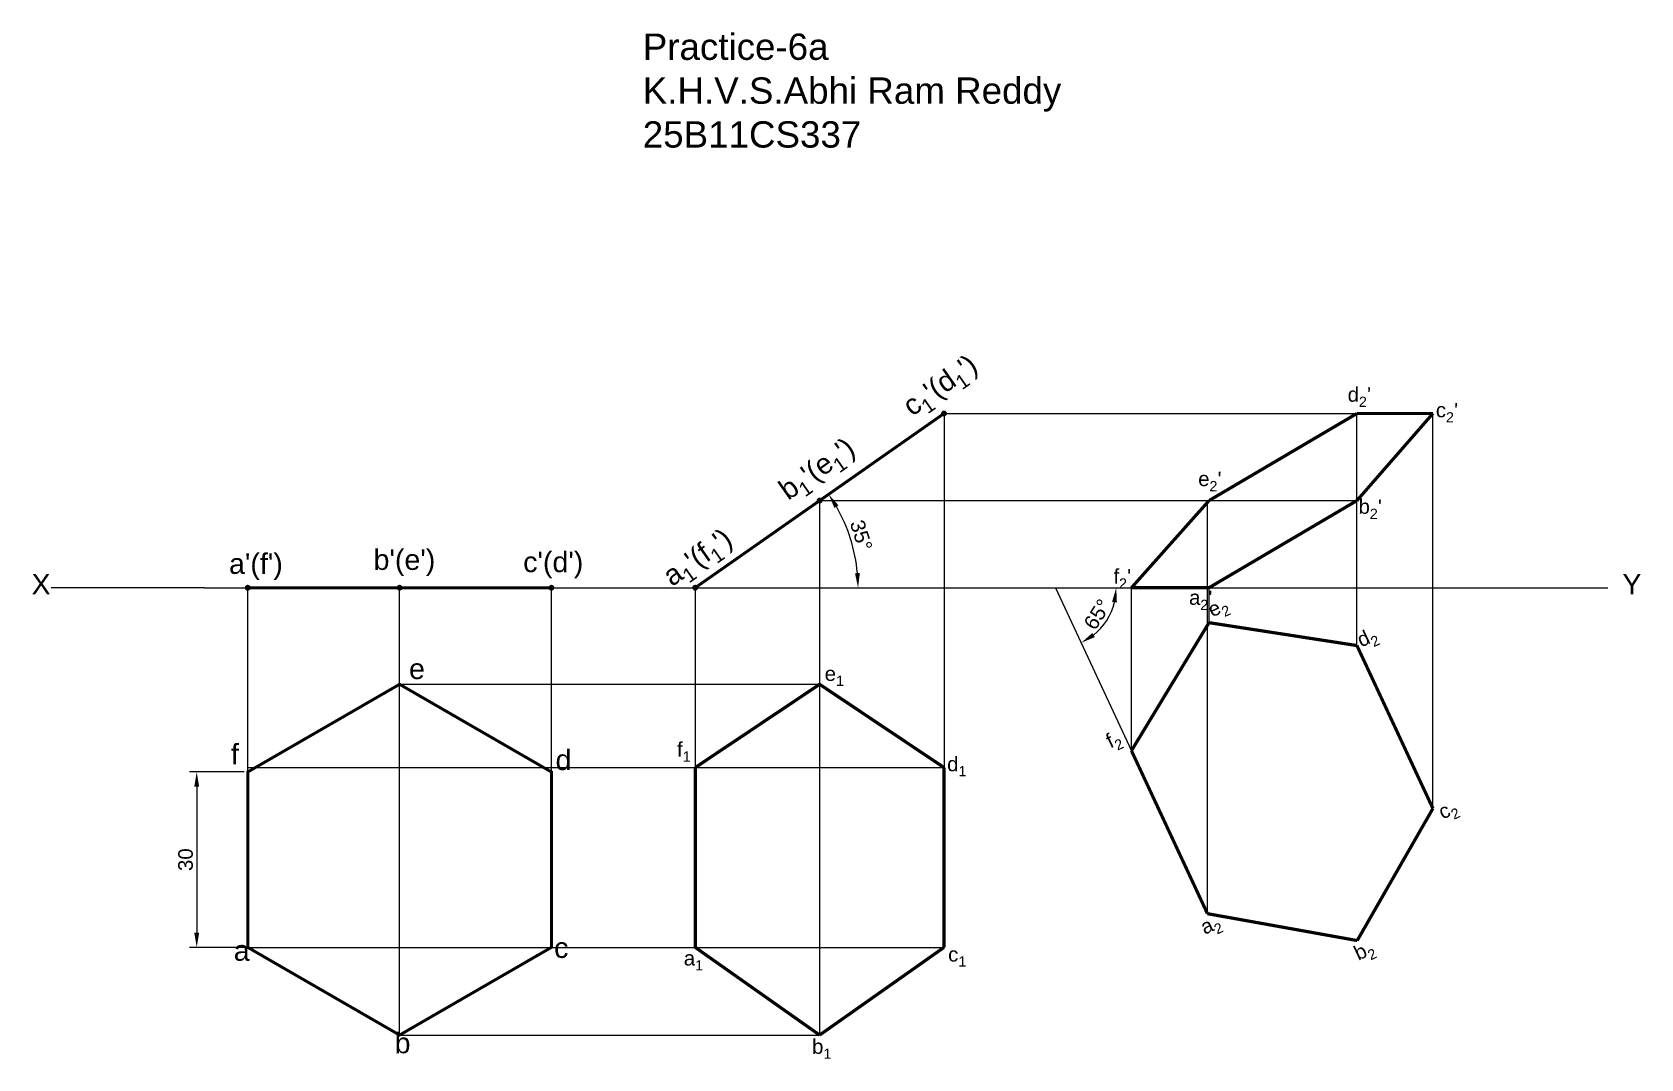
# Model space of a CAD drawing. Header units: millimetres. Extents: x 72 to 347, y 144 to 319.
import ezdxf

# ---------------------------------------------------------------- set-up
doc = ezdxf.new("R2010")
doc.units = ezdxf.units.MM
doc.styles.get("Standard").update_dxf_attribs({"font": 'arial.ttf'})
doc.dimstyles.new('ISO-25', dxfattribs={"dimtxt": 2.5, "dimasz": 2.5, "dimexe": 1.25, "dimexo": 0.625, "dimtad": 1, "dimtxsty": 'Standard', "dimcen": 2.5, "dimadec": 0, "dimazin": 0, "dimtfac": 1, "dimtmove": 0, "dimatfit": 3, "dimfxl": 1, "dimarcsym": 0})

# ---------------------------------------------------------------- blocks, each defined once
blk = doc.blocks.new('*D2')
at = {"color": 0, "lineweight": -2, "transparency": 16777216}
for p, q in [((108.18, 192.89), (98.83, 192.89)), ((100.08, 190.39), (100.08, 165.39)), ((108.18, 162.89), (98.83, 162.89))]:
    blk.add_line(p, q, dxfattribs=at)
at = {"color": 0, "transparency": 16777216}
for points in [[(99.67, 190.39), (100.5, 190.39), (100.08, 192.89)], [(99.67, 165.39), (100.5, 165.39), (100.08, 162.89)]]:
    blk.add_solid(points, dxfattribs=at)
at = {"layer": 'Defpoints', "color": 0, "transparency": 16777216}
for p in [(108.81, 192.89), (100.08, 162.89), (108.81, 162.89)]:
    blk.add_point(p, dxfattribs=at)
at = {"color": 0, "transparency": 16777216, "insert": (98.18, 177.89), "char_height": 2.5, "attachment_point": 5, "rotation": 90}
blk.add_mtext('30', dxfattribs=at)
blk = doc.blocks.new('*D3')
at = {"color": 0, "lineweight": -2, "transparency": 16777216}
blk.add_arc((185.38, 224.41), 27.86, 5.1426, 29.8574, dxfattribs=at)
at = {"color": 0, "transparency": 16777216}
for points in [[(209.19, 238.06), (209.89, 238.5), (208.2, 240.39)], [(213.54, 226.93), (212.71, 226.89), (213.24, 224.41)]]:
    blk.add_solid(points, dxfattribs=at)
at = {"layer": 'Defpoints', "color": 0, "transparency": 16777216}
for p in [(227.94, 254.21), (212.67, 230.04), (101.39, 224.41), (185.38, 224.41), (341.53, 224.41)]:
    blk.add_point(p, dxfattribs=at)
at = {"color": 0, "transparency": 16777216, "insert": (213.77, 233.36), "char_height": 2.5, "attachment_point": 5, "rotation": 287.5}
blk.add_mtext('35°', dxfattribs=at)
blk = doc.blocks.new('*D5')
at = {"color": 0, "lineweight": -2, "transparency": 16777216}
blk.add_line((247.64, 224.41), (258.66, 224.41), dxfattribs=at)
blk.add_arc((247.01, 224.41), 10.4, 308.8117, 346.1883, dxfattribs=at)
at = {"color": 0, "transparency": 16777216}
for points in [[(256.69, 221.98), (257.52, 221.88), (257.41, 224.41)], [(253.75, 215.96), (253.31, 216.66), (251.4, 214.99)]]:
    blk.add_solid(points, dxfattribs=at)
at = {"layer": 'Defpoints', "color": 0, "transparency": 16777216}
for p in [(101.39, 224.41), (239.36, 224.41), (247.01, 224.41), (254.57, 217.28), (273.01, 168.65)]:
    blk.add_point(p, dxfattribs=at)
at = {"color": 0, "transparency": 16777216, "insert": (254.17, 219.85), "char_height": 2.5, "attachment_point": 5, "rotation": 57.5}
blk.add_mtext('65°', dxfattribs=at)

msp = doc.modelspace()

# ---------------------------------------------------------------- linework, layer by layer
for p, q in [((185.378, 224.41), (227.942, 254.214)), ((227.942, 254.214), (227.942, 162.889)), ((227.942, 254.214), (239.364, 254.214)), ((239.429, 254.214), (311.587, 254.214)), ((298.587, 214.52), (298.587, 254.214)), ((311.587, 186.641), (311.587, 254.214)), ((206.66, 239.312), (206.66, 147.889)), ((206.66, 239.312), (239.364, 239.312)), ((239.429, 239.312), (298.587, 239.312)), ((273.011, 168.653), (273.011, 239.312)), ((101.391, 224.41), (75.184, 224.41)), ((101.391, 224.41), (239.364, 224.41)), ((108.81, 162.889), (108.81, 224.41)), ((134.79, 147.889), (134.79, 224.41)), ((160.771, 162.889), (160.771, 224.41)), ((185.378, 224.41), (185.378, 162.889)), ((239.429, 224.41), (341.526, 224.41)), ((247.01, 224.41), (273.011, 168.653)), ((260.011, 196.532), (260.011, 224.41)), ((273.281, 218.431), (273.281, 224.41)), ((134.79, 207.889), (206.66, 207.889)), ((108.81, 193.65), (227.942, 193.65)), ((108.81, 162.889), (227.942, 162.889)), ((134.79, 147.889), (206.66, 147.889))]:
    msp.add_line(p, q)
for points, const_width in [([(185.378, 224.41), (227.942, 254.214)], 0.5), ([(273.281, 239.312), (298.587, 254.214)], 0.55), ([(311.587, 254.214), (298.587, 239.312)], 0.55), ([(298.587, 254.214), (311.587, 254.214)], 0.55), ([(260.011, 224.41), (273.281, 239.312)], 0.55), ([(298.587, 239.312), (273.281, 224.41)], 0.55), ([(108.81, 224.41), (160.771, 224.41)], 0.5), ([(260.011, 224.41), (273.281, 224.41)], 0.55), ([(273.281, 218.431), (260.011, 196.532)], 0.55), ([(298.587, 214.52), (273.281, 218.431)], 0.55), ([(311.587, 186.641), (298.587, 214.52)], 0.55), ([(206.66, 207.889), (185.378, 193.65)], 0.55), ([(227.942, 193.65), (206.66, 207.889)], 0.55), ([(260.011, 196.532), (273.011, 168.653)], 0.55), ([(185.378, 193.65), (185.378, 162.889)], 0.55), ([(227.942, 162.889), (227.942, 193.65)], 0.55), ([(298.638, 164.053), (311.587, 186.641)], 0.55), ([(273.011, 168.653), (298.638, 164.053)], 0.55), ([(185.378, 162.889), (206.66, 147.889)], 0.55), ([(206.66, 147.889), (227.942, 162.889)], 0.55)]:
    msp.add_lwpolyline(points, dxfattribs=dict(const_width=const_width))
at = {"const_width": 0.5}
for points in [[(227.738, 254.071, 1), (228.147, 254.358, 1)], [(206.455, 239.169, 1), (206.865, 239.456, 1)], [(108.56, 224.41, 1), (109.06, 224.41, 1)], [(134.54, 224.41, 1), (135.04, 224.41, 1)], [(160.521, 224.41, 1), (161.021, 224.41, 1)], [(185.173, 224.267, 1), (185.583, 224.554, 1)]]:
    msp.add_lwpolyline(points, format="xyb", close=True, dxfattribs=at)
msp.add_lwpolyline([(108.81, 192.889), (108.81, 162.889), (134.79, 147.889), (160.771, 162.889), (160.771, 192.889), (134.79, 207.889)], close=True, dxfattribs=at)

# ---------------------------------------------------------------- texts
at = {"attachment_point": 1}
for s, width, insert, char_height in [('{\\H1.8x;Practice-6a\\PK.H.V.S.Abhi Ram Reddy\\P25B11CS337}', 82.96644, (176.397, 319.202), 2.5), ("a'(f')", 5.35943, (105.612, 230.282), 3.5), ("b'(e')", 5.35943, (130.342, 230.958), 3.5), ("c'(d')", 5.35943, (155.942, 230.571), 3.5), ('X', 5.35943, (71.82, 226.765), 3.5), ('Y', 5.35943, (344.009, 226.765), 3.5), ('e', 5.35943, (136.408, 212.289), 3.5), ('\\A1;e{\\H0.7x;\\S^ 1;}', 5.32053, (207.527, 210.963), 2.5), ('f', 5.35943, (105.931, 197.685), 3.5), ('d', 5.35943, (161.478, 196.711), 3.5), ('\\A1;f{\\H0.7x;\\S^ 1;}', 5.32053, (182.254, 198.006), 2.5), ('\\A1;d{\\H0.7x;\\S^ 1;}', 5.32053, (228.477, 195.514), 2.5), ('a', 5.35943, (106.418, 164.096), 3.5), ('c', 5.35943, (161.234, 164.583), 3.5), ('\\A1;c{\\H0.7x;\\S^ 1;}', 5.32053, (228.643, 162.955), 2.5), ('\\A1;a{\\H0.7x;\\S^ 1;}', 5.32053, (183.418, 162.291), 2.5), ('b', 5.35943, (133.948, 148.275), 3.5), ('\\A1;b{\\H0.7x;\\S^ 1;}', 5.32053, (205.366, 147.175), 2.5)]:
    msp.add_mtext_dynamic_manual_height_columns(s, width=width, gutter_width=12.5, heights=[0], dxfattribs=dict(at, insert=insert, char_height=char_height))
for s, width, heights, insert, char_height, rotation in [("\\A1;c{\\H0.7x;\\S^ 1;}'(d{\\H0.7x;\\S^ 1;}')", 5.35943, [0], (220.453, 256.491), 3.5, 35), ("\\A1;d{\\H0.7x;\\S^ 2;}'", 5.32053, [4.45], (297.03, 258.742), 2.5, 358.8823), ("\\A1;c{\\H0.7x;\\S^ 2;}'", 5.32053, [4.45], (312.122, 256.081), 2.5, 358.8823), ("\\A1;b{\\H0.7x;\\S^ 1;}'(e{\\H0.7x;\\S^ 1;}')", 5.35943, [0], (199.261, 242.124), 3.5, 35), ("\\A1;e{\\H0.7x;\\S^ 2;}'", 5.32053, [4.45], (271.465, 244.31), 2.5, 358.8823), ("\\A1;b{\\H0.7x;\\S^ 2;}'", 5.32053, [4.45], (298.899, 239.57), 2.5, 358.8823), ("\\A1;a{\\H0.7x;\\S^ 1;}'(f{\\H0.7x;\\S^ 1;}')", 5.35943, [0], (179.391, 227.386), 3.5, 35), ("\\A1;f{\\H0.7x;\\S^ 2;}'", 5.32053, [4.45], (256.963, 227.64), 2.5, 358.8823), ("\\A1;a{\\H0.7x;\\S^ 2;}'", 5.32053, [4.45], (269.897, 223.999), 2.5, 358.8823), ('\\A1;e{\\H0.7x;\\S^ 2;}', 5.32053, [0], (272.768, 221.583), 2.5, 25), ('\\A1;d{\\H0.7x;\\S^ 2;}', 5.32053, [0], (298.284, 216.436), 2.5, 25), ('\\A1;f{\\H0.7x;\\S^ 2;}', 5.32053, [0], (255.338, 199.159), 2.5, 25), ('\\A1;c{\\H0.7x;\\S^ 2;}', 5.32053, [0], (312.194, 186.998), 2.5, 25), ('\\A1;a{\\H0.7x;\\S^ 2;}', 5.32053, [0], (271.487, 167.283), 2.5, 25), ('\\A1;b{\\H0.7x;\\S^ 2;}', 5.32053, [0], (297.767, 162.858), 2.5, 25)]:
    msp.add_mtext_dynamic_manual_height_columns(s, width=width, gutter_width=12.5, heights=heights, dxfattribs=dict(at, insert=insert, char_height=char_height, rotation=rotation))

# ---------------------------------------------------------------- dimensions: what is measured, and where the dimension line sits
for base, line1, line2, picture, middle in [((212.665, 230.045), ((101.391, 224.41), (341.526, 224.41)), ((185.378, 224.41), (227.942, 254.214)), '*D3', (213.765, 233.361)), ((254.572, 217.276), ((101.391, 224.41), (239.364, 224.41)), ((247.01, 224.41), (273.011, 168.653)), '*D5', (254.175, 219.846))]:
    dim = msp.add_angular_dim_2l(base=base, line1=line1, line2=line2, dimstyle='ISO-25')
    dim.commit()
    dim.dimension.update_dxf_attribs({"geometry": picture, "text_midpoint": middle})
dim = msp.add_linear_dim(base=(100.083, 162.889), p1=(108.81, 192.889), p2=(108.81, 162.889), angle=90, dimstyle='ISO-25')
dim.commit()
dim.dimension.update_dxf_attribs({"geometry": '*D2', "text_midpoint": (98.181, 177.889)})

doc.saveas('drawing.dxf')
